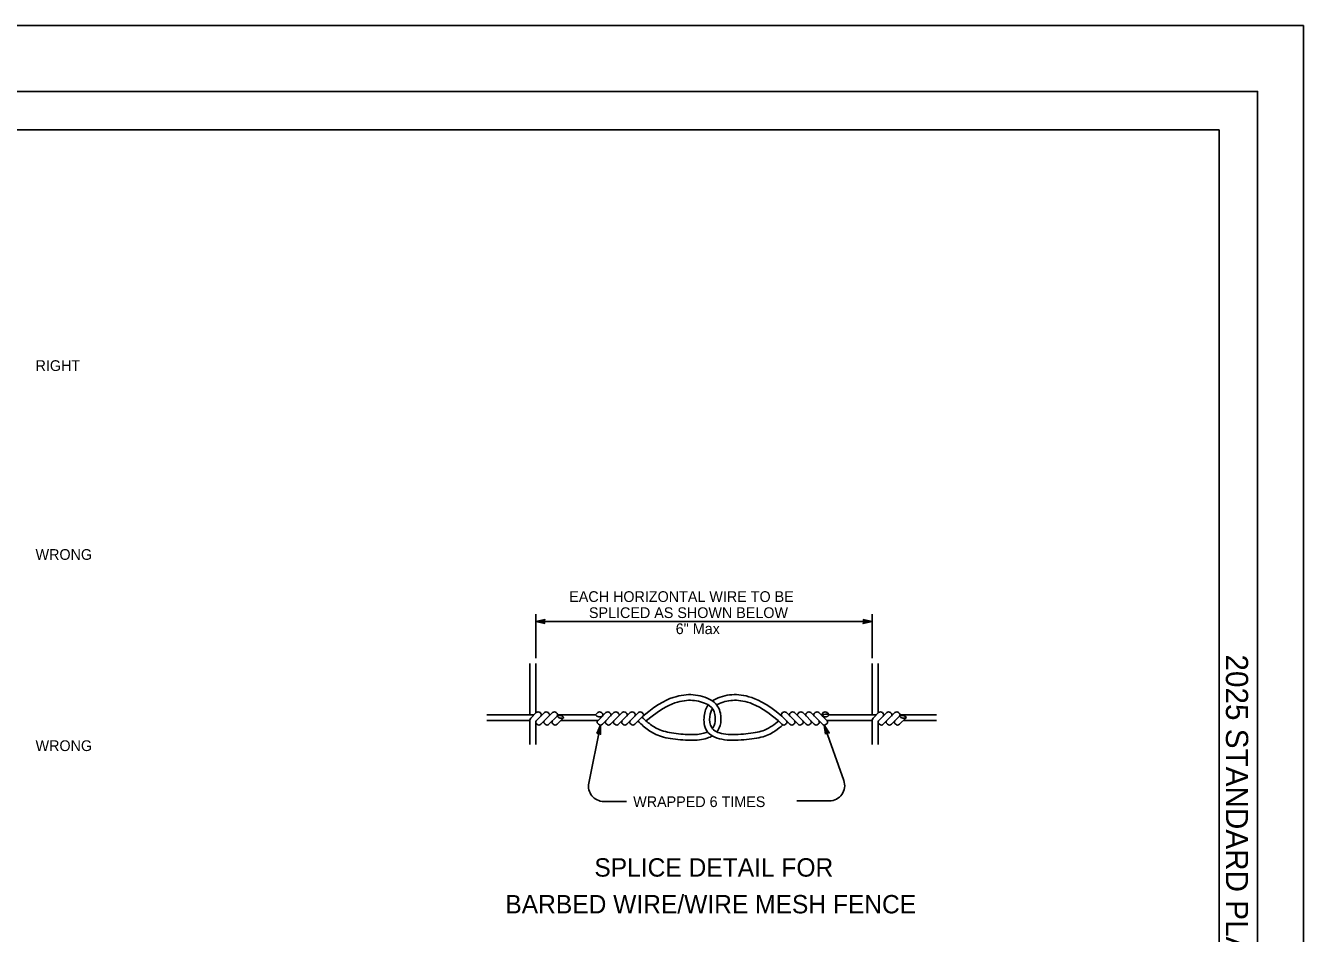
# Model space of a CAD drawing. Extents: x -894 to 866, y -472 to 714.
# Drawn here: x 31 to 866, y 121 to 714 of the extents above; entities that cross this region are included whole.
import ezdxf

# ---------------------------------------------------------------- set-up
doc = ezdxf.new("R2010")
doc.units = 0
for name, color, linetype in [('60 Nongeo Data', 7, 'Continuous'), ('border_PLOTTING-ELEMENTS', 7, 'Continuous'), ('border_rw_22x34_Cut_Lines', 7, 'Continuous'), ('border_SHEET', 7, 'Continuous'), ('border_WITHIN-BORDER-anno', 7, 'Continuous'), ('mc_FENCE', 7, 'Continuous'), ('mc_FENCE-anno', 7, 'Continuous')]:
    doc.layers.add(name, color=color, linetype=linetype)

# ---------------------------------------------------------------- blocks, each defined once
blk = doc.blocks.new('AHT')
at = {"layer": '60 Nongeo Data'}
blk.add_lwpolyline([(-5.9055, 1.3189), (0, 0), (-5.9059, -1.3094), (-5.6957, -0.9602), (-1.3693, -0.0035), (-5.6968, 0.9693), (-5.4886, 0.6205), (-2.7193, 0.002), (-5.4858, -0.6114), (-5.2756, -0.2622), (-4.0791, 0.0031), (-5.2799, 0.2713), (-5.1181, 0), (-5.9059, -1.3094), (-5.1181, 0)], close=True, dxfattribs=at)

msp = doc.modelspace()

# ---------------------------------------------------------------- linework, layer by layer
at = {"layer": 'border_PLOTTING-ELEMENTS'}
for points in [[(-894.04, -472.44), (865.96, -472.44), (865.96, 713.56), (-894.04, 713.56)], [(-864.04, 670.56), (835.96, 670.56), (835.96, -429.44), (-864.04, -429.44)]]:
    msp.add_lwpolyline(points, close=True, dxfattribs=at)
at = {"layer": 'border_rw_22x34_Cut_Lines'}
msp.add_lwpolyline([(-864.04, 670.56), (835.96, 670.56), (835.96, -429.44), (-864.04, -429.44)], close=True, dxfattribs=at)
at = {"layer": 'border_SHEET'}
for p, q in [((-814.04, 645.56), (810.96, 645.56)), ((810.96, 645.56), (810.96, -404.44))]:
    msp.add_line(p, q, dxfattribs=at)
at = {"layer": 'mc_FENCE'}
for p, q in [((360.68, 263.29), (360.68, 296.86)), ((364.43, 264.4), (364.43, 296.86)), ((584.34, 263.29), (584.34, 296.86)), ((588.09, 264.4), (588.09, 296.86)), ((363.31, 263.29), (332.57, 263.29)), ((360.68, 259.54), (332.57, 259.54)), ((360.68, 259.93), (360.68, 243.97)), ((361.19, 261.17), (364.79, 264.77)), ((364.79, 259.47), (370.1, 264.77)), ((367.27, 264.77), (367.8, 264.24)), ((367.8, 257.17), (375.4, 264.77)), ((372.57, 264.77), (373.1, 264.24)), ((373.1, 257.17), (378.4, 262.47)), ((377.87, 264.77), (378.4, 264.24)), ((378.4, 257.17), (382.89, 261.66)), ((403.49, 263.29), (378.77, 263.29)), ((405.04, 259.54), (380.77, 259.54)), ((403.49, 263.29), (404.98, 264.77)), ((404.98, 259.47), (410.28, 264.77)), ((407.45, 264.77), (407.98, 264.24)), ((407.98, 257.17), (415.58, 264.77)), ((412.75, 264.77), (413.28, 264.24)), ((413.28, 257.17), (420.89, 264.77)), ((418.06, 264.77), (418.59, 264.24)), ((418.59, 257.17), (426.19, 264.77)), ((423.36, 264.77), (423.89, 264.24)), ((423.89, 257.17), (431.49, 264.77)), ((428.66, 264.77), (429.19, 264.24)), ((429.19, 257.17), (434.5, 262.47)), ((433.97, 264.77), (434.5, 264.24)), ((436.91, 259.6), (436.59, 259.33)), ((525.23, 257.17), (522.82, 259.6)), ((525.76, 264.77), (525.23, 264.24)), ((530.53, 257.17), (525.23, 262.47)), ((535.83, 257.17), (528.23, 264.77)), ((531.06, 264.77), (530.53, 264.24)), ((541.14, 257.17), (533.54, 264.77)), ((536.36, 264.77), (535.83, 264.24)), ((546.44, 257.17), (538.84, 264.77)), ((541.67, 264.77), (541.14, 264.24)), ((551.74, 257.17), (544.14, 264.77)), ((546.97, 264.77), (546.44, 264.24)), ((554.75, 259.47), (549.45, 264.77)), ((552.27, 264.77), (551.74, 264.24)), ((584.34, 259.54), (554.68, 259.54)), ((556.23, 263.29), (554.75, 264.77)), ((586.97, 263.29), (556.23, 263.29)), ((584.34, 259.93), (584.34, 243.97)), ((584.85, 261.17), (588.46, 264.77)), ((588.46, 259.47), (593.76, 264.77)), ((590.93, 264.77), (591.46, 264.24)), ((591.46, 257.17), (599.06, 264.77)), ((596.24, 264.77), (596.77, 264.24)), ((596.77, 257.17), (602.07, 262.47)), ((601.54, 264.77), (602.07, 264.24)), ((602.07, 257.17), (606.56, 261.66)), ((602.43, 263.29), (626.32, 263.29)), ((604.44, 259.54), (626.32, 259.54)), ((364.43, 258.58), (364.43, 243.97)), ((364.79, 257.7), (365.32, 257.17)), ((370.1, 257.7), (370.63, 257.17)), ((375.4, 257.7), (375.93, 257.17)), ((404.98, 257.7), (405.51, 257.17)), ((410.28, 257.7), (410.81, 257.17)), ((415.58, 257.7), (416.11, 257.17)), ((420.89, 257.7), (421.42, 257.17)), ((426.19, 257.7), (426.72, 257.17)), ((528.23, 257.7), (527.7, 257.17)), ((533.54, 257.7), (533.01, 257.17)), ((538.84, 257.7), (538.31, 257.17)), ((544.14, 257.7), (543.61, 257.17)), ((549.45, 257.7), (548.92, 257.17)), ((554.75, 257.7), (554.22, 257.17)), ((588.09, 258.58), (588.09, 243.97)), ((588.46, 257.7), (588.99, 257.17)), ((593.76, 257.7), (594.29, 257.17)), ((599.06, 257.7), (599.59, 257.17))]:
    msp.add_line(p, q, dxfattribs=at)
for centre, radius, start, end in [((362.43, 259.93), 1.75, 135, 180.00014), ((365.68, 258.58), 1.25, 135, 225), ((366.03, 263.53), 1.75, 45, 135), ((366.91, 263.35), 1.25, 315, 45), ((370.98, 258.58), 1.25, 135, 225), ((371.33, 263.53), 1.75, 45, 135), ((372.22, 263.35), 1.25, 315, 45), ((376.28, 258.58), 1.25, 135, 225), ((376.64, 263.53), 1.75, 45, 135), ((377.52, 263.35), 1.25, 315, 45), ((380.17, 259.42), 3.53, 39.39614, 120.03963), ((381.16, 264.88), 3.66, 221.15394, 298.28182), ((406.25, 265.69), 3.66, 221.15394, 298.28182), ((405.86, 258.58), 1.25, 135, 225), ((406.21, 263.53), 1.75, 45, 135), ((407.1, 263.35), 1.25, 315, 45), ((411.16, 258.58), 1.25, 135, 225), ((411.52, 263.53), 1.75, 45, 135), ((412.4, 263.35), 1.25, 315, 45), ((416.47, 258.58), 1.25, 135, 225), ((416.82, 263.53), 1.75, 45, 135), ((417.7, 263.35), 1.25, 315, 45), ((421.77, 258.58), 1.25, 135, 225), ((422.12, 263.53), 1.75, 45, 135), ((423.01, 263.35), 1.25, 315, 45), ((427.07, 258.58), 1.25, 135, 225), ((427.43, 263.53), 1.75, 45, 135), ((428.31, 263.35), 1.25, 315, 45), ((432.73, 263.53), 1.75, 45, 135), ((433.61, 263.35), 1.25, 315, 45), ((526.11, 263.35), 1.25, 135, 225), ((527, 263.53), 1.75, 45, 135), ((527.35, 258.58), 1.25, 315, 45), ((531.41, 263.35), 1.25, 135, 225), ((532.3, 263.53), 1.75, 45, 135), ((532.65, 258.58), 1.25, 315, 45), ((536.72, 263.35), 1.25, 135, 225), ((537.6, 263.53), 1.75, 45, 135), ((537.96, 258.58), 1.25, 315, 45), ((542.02, 263.35), 1.25, 135, 225), ((542.91, 263.53), 1.75, 45, 135), ((543.26, 258.58), 1.25, 315, 45), ((547.32, 263.35), 1.25, 135, 225), ((548.21, 263.53), 1.75, 45, 135), ((548.56, 258.58), 1.25, 315, 45), ((552.63, 263.35), 1.25, 135, 225), ((554.21, 260.25), 3.65, 56.39702, 137.04051), ((553.48, 265.69), 3.66, 241.71818, 318.84606), ((553.51, 263.53), 1.75, 45, 135), ((553.87, 258.58), 1.25, 315, 45), ((586.09, 259.93), 1.75, 135, 180.00014), ((589.34, 258.58), 1.25, 135, 225), ((589.7, 263.53), 1.75, 45, 135), ((590.58, 263.35), 1.25, 315, 45), ((594.64, 258.58), 1.25, 135, 225), ((595, 263.53), 1.75, 45, 135), ((595.88, 263.35), 1.25, 315, 45), ((599.95, 258.58), 1.25, 135, 225), ((600.3, 263.53), 1.75, 45, 135), ((601.19, 263.35), 1.25, 315, 45), ((603.83, 259.42), 3.53, 39.39614, 120.03963), ((604.82, 264.88), 3.66, 221.15394, 298.28182), ((366.56, 258.4), 1.75, 225, 315), ((371.86, 258.4), 1.75, 225, 315), ((377.17, 258.4), 1.75, 225, 315), ((406.74, 258.4), 1.75, 225, 315), ((412.05, 258.4), 1.75, 225, 315), ((417.35, 258.4), 1.75, 225, 315), ((422.65, 258.4), 1.75, 225, 315), ((427.96, 258.4), 1.75, 225, 315), ((526.47, 258.4), 1.75, 225, 315), ((531.77, 258.4), 1.75, 225, 315), ((537.07, 258.4), 1.75, 225, 315), ((542.37, 258.4), 1.75, 225, 315), ((547.68, 258.4), 1.75, 225, 315), ((552.98, 258.4), 1.75, 225, 315), ((590.23, 258.4), 1.75, 225, 315), ((595.53, 258.4), 1.75, 225, 315), ((600.83, 258.4), 1.75, 225, 315)]:
    msp.add_arc(centre, radius, start, end, dxfattribs=at)
for points in [[(434.5, 262.47), (445.22, 271.47), (457.16, 276.24), (468.54, 277.16), (481.77, 272.94), (485.81, 264.49), (485.42, 255.71), (483.11, 252.49), (482.87, 252.18)], [(525.23, 262.47), (514.51, 271.47), (502.57, 276.24), (491.34, 277.15), (482.74, 274.46), (479.86, 272.5)], [(436.91, 259.6), (447.17, 268.21), (458.02, 272.55), (468.11, 273.36), (479.08, 269.86), (482.02, 263.72), (481.73, 257.13), (480.03, 254.72), (479.86, 254.51)], [(477.07, 269.85), (475.79, 268.14), (473.98, 263.08), (474.47, 252), (485.3, 246.31), (500.73, 246.86), (513.96, 248.69), (521, 252.76), (524.52, 255.54), (525.88, 256.75)], [(479.86, 267.37), (478.99, 266.16), (477.76, 262.52), (478.12, 254.32), (486.17, 250.09), (500.41, 250.6), (512.71, 252.31), (518.85, 255.85), (521.95, 258.29), (523.1, 259.29)], [(522.82, 259.6), (512.56, 268.21), (501.7, 272.55), (491.93, 273.34), (484.98, 271.24), (482.66, 269.85)], [(479.86, 249.62), (478.11, 248.56), (472.02, 246.39), (458.99, 246.86), (445.77, 248.69), (437.8, 253.3), (433.74, 256.75), (431.23, 259.2)], [(476.86, 252.18), (475.63, 251.59), (470.93, 250.18), (459.32, 250.6), (447.01, 252.31), (439.96, 256.38), (436.27, 259.51), (433.88, 261.85)]]:
    msp.add_open_spline(points, degree=3, dxfattribs=at)
at = {"layer": 'mc_FENCE-anno'}
for p, q in [((364.43, 300.36), (364.43, 329.1)), ((584.34, 300.36), (584.34, 329.1)), ((364.43, 324.28), (584.34, 324.28)), ((399.07, 218.76), (406.74, 256.65)), ((565.71, 220.46), (552.98, 256.65)), ((423.83, 206.78), (408.87, 206.78)), ((535.13, 207.15), (556.28, 207.15))]:
    msp.add_line(p, q, dxfattribs=at)
for points in [[(404.28, 251.13), (406.74, 256.65), (406.85, 250.61), (406.55, 250.88), (406.47, 255.31), (404.66, 251.26), (405.05, 251.4), (406.2, 253.99), (406.25, 251.16), (405.95, 251.43), (405.93, 252.66), (405.43, 251.53), (405.73, 251.64), (406.85, 250.61), (405.73, 251.64)], [(553.7, 250.65), (552.98, 256.65), (556.18, 251.52), (555.78, 251.6), (553.44, 255.36), (553.96, 250.96), (554.22, 251.27), (553.88, 254.09), (555.38, 251.68), (554.98, 251.77), (554.33, 252.81), (554.48, 251.58), (554.68, 251.83), (556.18, 251.52), (554.68, 251.83)]]:
    msp.add_lwpolyline(points, close=True, dxfattribs=at)
for centre, start, end in [((408.87, 216.78), 168.55146, 270), ((556.28, 217.15), 270, 19.37769)]:
    msp.add_arc(centre, 10, start, end, dxfattribs=at)

# ---------------------------------------------------------------- block references
at = {"layer": 'mc_FENCE-anno', "xscale": 1.0169491525423728, "yscale": 1.012061028040939, "rotation": 180}
msp.add_blockref('AHT', (364.43, 324.28), dxfattribs=at)
at = {"layer": 'mc_FENCE-anno', "xscale": 1.0169491525423728, "yscale": 1.012061028040939}
msp.add_blockref('AHT', (584.34, 324.28), dxfattribs=at)

# ---------------------------------------------------------------- texts
at = {"layer": 'border_WITHIN-BORDER-anno'}
msp.add_text('2025 STANDARD PLAN A86D', height=14.5, rotation=270, dxfattribs=at).set_placement((815.33, 302.79))
at = {"layer": 'mc_FENCE-anno'}
for s, height, p in [('RIGHT', 7, (37.74, 487.95)), ('WRONG', 7, (37.74, 364.58)), ('EACH HORIZONTAL WIRE TO BE', 7, (386.35, 337.08)), ('SPLICED AS SHOWN BELOW', 7, (399.23, 326.58)), ('6" Max', 7, (455.91, 316.08)), ('WRONG', 7, (37.74, 239.7)), ('WRAPPED 6 TIMES', 7, (428.13, 203.11)), ('SPLICE DETAIL FOR', 12, (402.77, 157.67)), ('BARBED WIRE/WIRE MESH FENCE', 12, (344.61, 133.67))]:
    msp.add_text(s, height=height, dxfattribs=at).set_placement(p)

doc.saveas('drawing.dxf')
